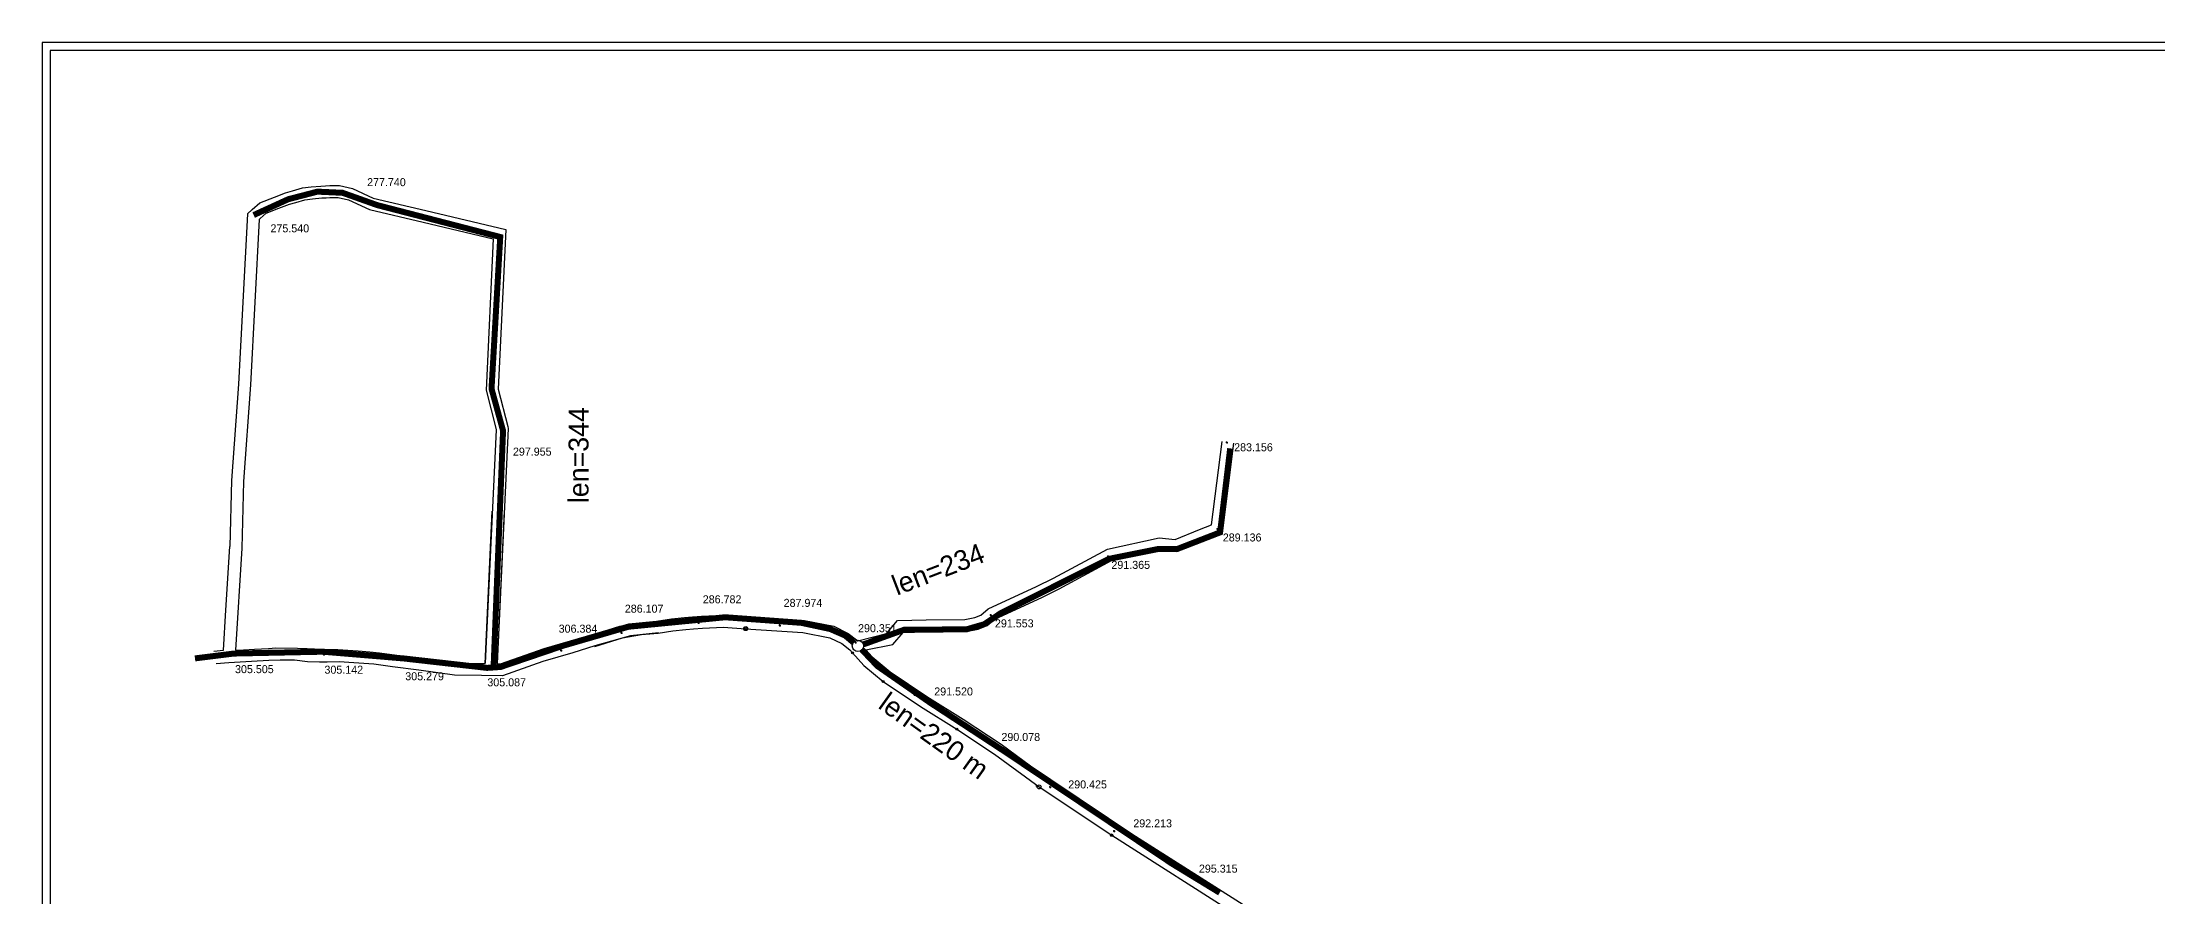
# Model space of a CAD drawing. Header units: metres. Extents: x 154318 to 157191, y 173056 to 174910.
# Drawn here: x 154318 to 155376, y 174483 to 174910 of the extents above; entities that cross this region are included whole.
import ezdxf
from ezdxf.enums import TextEntityAlignment as Align

# ---------------------------------------------------------------- set-up
doc = ezdxf.new("R2010")
doc.units = ezdxf.units.M
doc.header["$MEASUREMENT"] = 0
doc.linetypes.add('DASHED', pattern=[19.05, 12.7, -6.35])
doc.layers.add('CCCCCC', color=7, linetype='Continuous')

msp = doc.modelspace()

# ---------------------------------------------------------------- linework, layer by layer
at = {"color": 0}
for points in [[(156385.85772, 174910.19392), (154317.97076, 174910.19392), (154317.97076, 173056.17182), (156385.85772, 173056.17182)], [(156381.85772, 174906.19392), (154321.97076, 174906.19392), (154321.97076, 173060.17182), (156381.85772, 173060.17182)]]:
    msp.add_lwpolyline(points, close=True, dxfattribs=at)
at = {"color": 4}
msp.add_circle((154725.78712, 174608.65976), 2.84517, dxfattribs=at)
at = {"layer": 'CCCCCC', "color": 0}
for points in [[(154420.5355, 174824.50594), (154422.9447, 174826.67665), (154426.74413, 174830.09998), (154434.07229, 174832.88535), (154439.56811, 174834.97426), (154443.10155, 174836.02248), (154448.12199, 174837.51182), (154452.47494, 174837.94844), (154457.15914, 174838.41829), (154459.59047, 174838.59541), (154461.74274, 174838.60605), (154466.50375, 174838.62959), (154473.00814, 174837.1578), (154483.46533, 174832.38885), (154509.727, 174826.16839), (154549.67292, 174816.70591), (154545.86399, 174736.98446), (154550.6814, 174718.27308), (154550.93073, 174717.30466), (154545.31816, 174599.82884)], [(154426.39854, 174821.71237), (154426.96097, 174822.21913), (154429.92589, 174824.89055), (154436.20404, 174827.27682), (154441.48989, 174829.28592), (154444.80799, 174830.27025), (154449.28491, 174831.59836), (154453.07377, 174831.9784), (154457.67662, 174832.44009), (154459.82354, 174832.59649), (154461.7724, 174832.60613), (154465.84805, 174832.62627), (154471.08101, 174831.44218), (154481.51049, 174826.68587), (154508.34408, 174820.32994), (154543.44199, 174812.01587), (154539.82759, 174736.36586), (154544.87089, 174716.77712), (154544.89433, 174716.68606), (154539.325, 174600.11517)], [(154420.5355, 174824.50594), (154416.12167, 174739.49025)], [(154426.39854, 174821.71237), (154422.1136, 174739.17916)], [(154416.12167, 174739.49025), (154412.6116, 174691.31744)], [(154422.10581, 174739.05422), (154418.59574, 174690.88141)], [(154725.69828, 174611.25), (154739.99198, 174614.89362), (154745.6335, 174621.37506), (154759.84798, 174621.78029), (154779.30025, 174621.85178), (154784.20778, 174622.79807), (154787.21243, 174624.0285), (154790.92756, 174627.15788), (154815.12529, 174638.28822), (154823.62695, 174642.46634), (154850.48162, 174656.99423), (154876.32731, 174662.65792), (154884.34392, 174661.88597), (154896.49045, 174666.82307), (154902.58713, 174669.23351), (154907.82236, 174710.77608)], [(154729.69417, 174606.77318), (154743.16393, 174609.39903), (154748.43288, 174615.45243), (154759.94451, 174615.7806), (154779.88436, 174615.85389), (154785.92954, 174617.01954), (154790.35765, 174618.83289), (154794.17224, 174622.04605), (154817.70257, 174632.8694), (154826.37864, 174637.13324), (154852.59239, 174651.3144), (154876.69068, 174656.59518), (154885.23689, 174655.77223), (154898.72316, 174661.25389), (154908.09599, 174664.95962), (154913.77527, 174710.02589)], [(154412.6116, 174691.31744), (154411.71997, 174658.35687)], [(154418.59574, 174690.88141), (154417.68045, 174657.51431)], [(154417.68045, 174657.51431), (154414.61879, 174606.48924), (154418.62865, 174606.71992), (154424.14004, 174607.03697), (154431.06321, 174607.43523), (154434.81126, 174607.65085), (154445.51952, 174607.48492), (154450.35115, 174607.32945), (154457.97657, 174606.99467), (154465.71941, 174606.83494), (154470.76056, 174606.51196), (154475.93058, 174606.15493), (154481.64565, 174605.76008), (154486.57414, 174605.26328), (154495.21946, 174604.06913), (154505.66252, 174602.62667), (154511.52196, 174601.81733), (154522.15217, 174600.34902), (154532.25735, 174599.95179), (154539.39059, 174599.88428), (154542.9471, 174675.93251)], [(154548.95833, 174676.02074), (154545.31816, 174599.82884), (154547.00187, 174599.81293), (154568.93797, 174607.38999), (154611.14377, 174619.65738), (154623.26921, 174620.95913)]]:
    msp.add_lwpolyline(points, dxfattribs=at)
at = {"layer": 'CCCCCC', "color": 44, "linetype": 'DASHED', "const_width": 3}
for points in [[(154543.61343, 174598.26478), (154548.34281, 174716.1834), (154542.57383, 174737.13483), (154546.93139, 174812.9672), (154485.38494, 174828.89016), (154468.12166, 174835.02879), (154455.54033, 174835.61334), (154440.91017, 174831.81293), (154423.64689, 174823.92063)], [(154728.5198, 174609.45185), (154748.99907, 174616.80841), (154779.95915, 174616.93039), (154788.93985, 174619.51586), (154797.03652, 174624.96105), (154851.19581, 174652.14854), (154876.26551, 174657.1762), (154885.33727, 174657.06322), (154906.84808, 174665.39434), (154911.88858, 174707.34878)], [(154723.52429, 174610.38446), (154719.35365, 174613.88482), (154711.86404, 174617.13753), (154697.37616, 174620.22731), (154659.37417, 174622.99944), (154611.01991, 174618.26079), (154578.35246, 174608.77447), (154547.15524, 174598.17145), (154540.34289, 174597.70643), (154498.62645, 174602.42461), (154458.25313, 174605.79112), (154413.63608, 174604.86517), (154394.29931, 174602.44181)]]:
    msp.add_lwpolyline(points, dxfattribs=at)
at = {"layer": 'CCCCCC', "color": 0, "flags": 128}
for points in [[(154910.22086, 174710.2869), (154909.72086, 174710.2869)], [(154910.22086, 174710.2869), (154910.22086, 174710.7869)], [(154910.22086, 174710.2869), (154910.72086, 174710.2869)], [(154910.22086, 174710.2869), (154910.22086, 174709.7869)], [(154905.5484, 174667.05037), (154905.0484, 174667.05037)], [(154905.5484, 174667.05037), (154905.5484, 174667.55037)], [(154905.5484, 174667.05037), (154906.0484, 174667.05037)], [(154905.5484, 174667.05037), (154905.5484, 174666.55037)], [(154850.84086, 174653.42142), (154850.34086, 174653.42142)], [(154850.84086, 174653.42142), (154850.84086, 174653.92142)], [(154850.84086, 174653.42142), (154851.34086, 174653.42142)], [(154850.84086, 174653.42142), (154850.84086, 174652.92142)], [(154646.07177, 174620.15343), (154645.57177, 174620.15343)], [(154646.07177, 174620.15343), (154646.07177, 174620.65343)], [(154646.07177, 174620.15343), (154646.57177, 174620.15343)], [(154646.07177, 174620.15343), (154646.07177, 174619.65343)], [(154686.67842, 174618.85005), (154686.67842, 174619.35005)], [(154792.22727, 174624.02016), (154791.72727, 174624.02016)], [(154792.22727, 174624.02016), (154792.22727, 174624.52016)], [(154792.22727, 174624.02016), (154792.72727, 174624.02016)], [(154792.22727, 174624.02016), (154792.22727, 174623.52016)], [(154607.51773, 174615.17162), (154607.01773, 174615.17162)], [(154607.51773, 174615.17162), (154607.51773, 174615.67162)], [(154607.51773, 174615.17162), (154608.01773, 174615.17162)], [(154607.51773, 174615.17162), (154607.51773, 174614.67162)], [(154686.67842, 174618.85005), (154686.17842, 174618.85005)], [(154686.67842, 174618.85005), (154687.17842, 174618.85005)], [(154686.67842, 174618.85005), (154686.67842, 174618.35005)], [(154724.54572, 174610.45016), (154724.04572, 174610.45016)], [(154724.54572, 174610.45016), (154724.54572, 174610.95016)], [(154724.54572, 174610.45016), (154725.04572, 174610.45016)], [(154724.54572, 174610.45016), (154724.54572, 174609.95016)], [(154413.8199, 174605.03526), (154413.3199, 174605.03526)], [(154413.8199, 174605.03526), (154413.8199, 174605.53526)], [(154413.8199, 174605.03526), (154414.3199, 174605.03526)], [(154413.8199, 174605.03526), (154413.8199, 174604.53526)], [(154458.71772, 174604.32298), (154458.21772, 174604.32298)], [(154458.71772, 174604.32298), (154458.71772, 174604.82298)], [(154458.71772, 174604.32298), (154459.21772, 174604.32298)], [(154458.71772, 174604.32298), (154458.71772, 174603.82298)], [(154498.99049, 174601.44934), (154498.49049, 174601.44934)], [(154499.22762, 174601.37811), (154498.72762, 174601.37811)], [(154498.99049, 174601.44934), (154498.99049, 174601.94934)], [(154498.99049, 174601.44934), (154499.49049, 174601.44934)], [(154498.99049, 174601.44934), (154498.99049, 174600.94934)], [(154499.22762, 174601.37811), (154499.22762, 174601.87811)], [(154499.22762, 174601.37811), (154499.72762, 174601.37811)], [(154499.22762, 174601.37811), (154499.22762, 174600.87811)], [(154542.86958, 174598.13113), (154542.36958, 174598.13113)], [(154542.86958, 174598.13113), (154542.86958, 174598.63113)], [(154542.86958, 174598.13113), (154543.36958, 174598.13113)], [(154542.86958, 174598.13113), (154542.86958, 174597.63113)], [(154577.30888, 174606.33208), (154576.80888, 174606.33208)], [(154577.30888, 174606.33208), (154577.30888, 174606.83208)], [(154577.30888, 174606.33208), (154577.80888, 174606.33208)], [(154577.30888, 174606.33208), (154577.30888, 174605.83208)], [(154754.08111, 174584.26885), (154753.58111, 174584.26885)], [(154754.08111, 174584.26885), (154754.08111, 174584.76885)], [(154754.08111, 174584.26885), (154754.58111, 174584.26885)], [(154754.08111, 174584.26885), (154754.08111, 174583.76885)], [(154789.44049, 174561.82738), (154788.94049, 174561.82738)], [(154789.44049, 174561.82738), (154789.44049, 174562.32738)], [(154789.44049, 174561.82738), (154789.94049, 174561.82738)], [(154789.44049, 174561.82738), (154789.44049, 174561.32738)], [(154821.88597, 174538.13985), (154821.38597, 174538.13985)], [(154821.88597, 174538.13985), (154821.88597, 174538.63985)], [(154821.88597, 174538.13985), (154822.38597, 174538.13985)], [(154821.88597, 174538.13985), (154821.88597, 174537.63985)], [(154853.9179, 174516.11428), (154853.4179, 174516.11428)], [(154853.9179, 174516.11428), (154853.9179, 174516.61428)], [(154853.9179, 174516.11428), (154854.4179, 174516.11428)], [(154853.9179, 174516.11428), (154853.9179, 174515.61428)], [(154889.62065, 174495.37244), (154889.12065, 174495.37244)], [(154889.62065, 174495.37244), (154889.62065, 174495.87244)], [(154889.62065, 174495.37244), (154890.12065, 174495.37244)], [(154889.62065, 174495.37244), (154889.62065, 174494.87244)]]:
    msp.add_lwpolyline(points, dxfattribs=at)
at = {"layer": 'CCCCCC', "color": 0}
for points, elevation in [([(154403.77942, 174606.0381), (154408.60839, 174606.49567), (154409.80902, 174626.50689), (154411.71997, 174658.35687)], 373.26499), ([(154592.45483, 174614.12563), (154606.64757, 174618.61879), (154616.78813, 174620.28083), (154625.10796, 174621.08447), (154632.55661, 174622.24329), (154639.10371, 174622.83271), (154643.08778, 174623.19139), (154647.6317, 174623.60047), (154658.7148, 174623.9786), (154669.98413, 174623.2858), (154699.05493, 174621.38661), (154713.70431, 174618.46577), (154720.87484, 174614.95245), (154725.69828, 174611.25)], 283.28319), ([(154625.98765, 174615.27383), (154612.12649, 174613.71001), (154594.24113, 174608.79934), (154583.28101, 174605.24334), (154568.16364, 174600.83274), (154548.00386, 174593.80826), (154537.63021, 174593.85593), (154524.01656, 174594.0312), (154506.23656, 174596.64857), (154493.10574, 174598.28867), (154483.68685, 174599.6048), (154473.79226, 174600.28821), (154466.35057, 174600.80221), (154460.3333, 174600.48882), (154456.57413, 174600.50849), (154450.61302, 174600.76922), (154444.01659, 174601.51818), (154436.84086, 174601.62648), (154431.29494, 174601.41257), (154422.62324, 174600.91133), (154411.24019, 174600.27427), (154404.81898, 174599.73017)], 245.12401), ([(154594.26574, 174608.40544), (154608.0455, 174612.76786), (154617.56264, 174614.32772), (154625.8582, 174615.12902), (154633.28754, 174616.28483), (154639.64171, 174616.85688), (154643.62577, 174617.21556), (154648.00328, 174617.60966), (154658.63282, 174617.97232), (154669.60447, 174617.29782), (154698.26936, 174615.42514), (154711.76545, 174612.73425), (154717.69679, 174609.82809), (154721.72194, 174606.7384), (154723.02953, 174605.27353), (154728.65911, 174598.85236), (154738.35802, 174590.94853), (154756.98513, 174578.38887), (154775.21692, 174567.0953), (154793.9884, 174554.60527), (154816.36081, 174538.2666), (154852.66263, 174514.11835), (154917.58171, 174472.91593)], 283.28319), ([(154729.69417, 174606.77318), (154732.83923, 174603.18588), (154741.93768, 174595.77138), (154760.2433, 174583.42848), (154778.45944, 174572.14462), (154797.42121, 174559.52797), (154819.79334, 174543.1895), (154855.93216, 174519.14968), (154923.42236, 174476.31544)], 283.28319)]:
    msp.add_lwpolyline(points, dxfattribs=dict(at, elevation=elevation))
at = {"layer": 'CCCCCC', "color": 1, "linetype": 'DASHED', "const_width": 3}
msp.add_lwpolyline([(154906.62337, 174485.38558), (154882.62636, 174500.01059), (154799.92006, 174555.41632), (154762.05087, 174580.19683), (154735.56785, 174598.57016), (154727.83953, 174606.68933)], dxfattribs=at)
at = {"layer": 'CCCCCC', "color": 2, "linetype": 'ByBlock', "flags": 128}
msp.add_lwpolyline([(154814.74269, 174538.75678), (154815.40376, 174538.55652)], dxfattribs=at)
at = {"layer": 'CCCCCC', "color": 2}
msp.add_lwpolyline([(154816.36081, 174538.2666), (154852.66263, 174514.11835), (154917.58171, 174472.91593)], dxfattribs=at)
at = {"layer": 'CCCCCC', "color": 3, "linetype": 'ByBlock', "flags": 128}
msp.add_lwpolyline([(154853.26167, 174514.08447), (154852.43181, 174514.61082)], dxfattribs=at)
at = {"layer": 'CCCCCC', "color": 0}
for centre in [(154910.22086, 174710.2869), (154905.5484, 174667.05037), (154850.84086, 174653.42142), (154646.07177, 174620.15343), (154686.67842, 174618.85005), (154792.22727, 174624.02016), (154607.51773, 174615.17162), (154724.54572, 174610.45016), (154413.8199, 174605.03526), (154458.71772, 174604.32298), (154498.99049, 174601.44934), (154499.22762, 174601.37811), (154542.86958, 174598.13113), (154577.30888, 174606.33208), (154754.08111, 174584.26885), (154789.44049, 174561.82738), (154821.88597, 174538.13985), (154853.9179, 174516.11428), (154889.62065, 174495.37244)]:
    msp.add_circle(centre, 0.23, dxfattribs=at)
at = {"layer": 'CCCCCC', "color": 3, "linetype": 'ByBlock'}
for centre, radius in [((154669.66263, 174617.32401), 1), ((154669.66263, 174617.32401), 0.6), ((154723.02953, 174605.27353), 0.5), ((154738.35802, 174590.94853), 0.5), ((154775.21692, 174567.0953), 0.5), ((154852.66263, 174514.11835), 0.6)]:
    msp.add_circle(centre, radius, dxfattribs=at)
at = {"layer": 'CCCCCC', "color": 2, "linetype": 'ByBlock'}
msp.add_circle((154816.36081, 174538.2666), 1, dxfattribs=at)

# ---------------------------------------------------------------- texts
at = {"layer": 'CCCCCC', "color": 0}
for s, p in [('277.740', (154480.35683, 174842.34908, 277.7404)), ('275.540', (154432.04906, 174819.29038, 275.53955)), ('297.955', (154553.27065, 174707.73736, 297.95475)), ('283.156', (154913.87527, 174709.92589, 283.15592)), ('289.136', (154908.19599, 174664.85962, 289.13612)), ('291.365', (154852.49703, 174651.17159, 291.36535)), ('286.782', (154648.18675, 174633.95331, 286.78203)), ('287.974', (154688.62697, 174632.19103)), ('306.384', (154576.13802, 174619.30199, 306.38421)), ('286.107', (154609.20596, 174629.28426, 286.1067)), ('290.351', (154725.83465, 174619.53861)), ('291.553', (154794.27224, 174621.94605, 291.55264)), ('305.505', (154414.32996, 174599.07557, 305.50514)), ('305.142', (154459.04023, 174598.80127, 305.1419)), ('305.279', (154499.44662, 174595.52843, 305.27946)), ('305.087', (154540.48358, 174592.5089, 305.08746)), ('291.520', (154763.92767, 174587.93427)), ('290.078', (154797.51288, 174565.19066)), ('290.425', (154830.93764, 174541.50539)), ('292.213', (154863.457, 174522.0609)), ('295.315', (154896.25135, 174499.4386))]:
    msp.add_text(s, height=4, dxfattribs=at).set_placement(p, align=Align.TOP_LEFT)
at = {"layer": 'CCCCCC', "color": 5, "char_height": 10, "attachment_point": 1}
for s, insert, width, rotation in [('len=344', (154581.07972, 174680.0151), 234.5, 90), (' len=234', (154738.20312, 174641.71698), 245, 21.05569974)]:
    msp.add_mtext(s, dxfattribs=dict(at, insert=insert, width=width, rotation=rotation))
at = {"layer": 'CCCCCC', "color": 1, "insert": (154741.12697, 174586.1205), "char_height": 10, "width": 245, "attachment_point": 1, "rotation": 324.48465217}
msp.add_mtext('len=220 m', dxfattribs=at)

doc.saveas('drawing.dxf')
